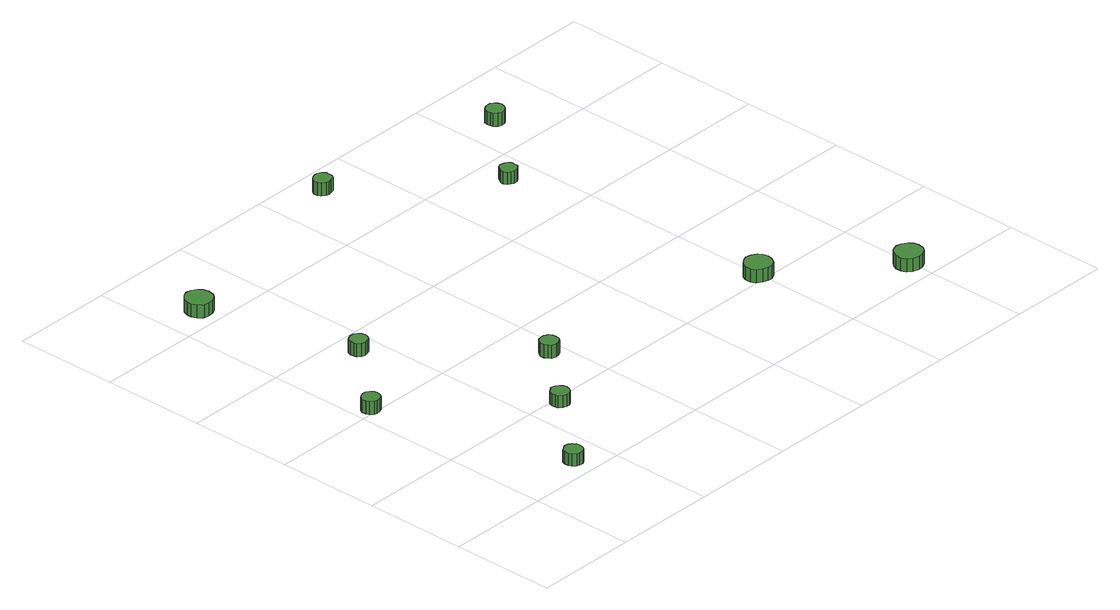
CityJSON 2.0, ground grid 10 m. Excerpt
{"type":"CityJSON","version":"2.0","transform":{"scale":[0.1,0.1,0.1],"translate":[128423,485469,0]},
"CityObjects":{
"tree1":{"type":"SolitaryVegetationObject","attributes":{"function":"something"},"geometry":[{"type":"MultiSurface","lod":"1","boundaries":[[[0,1,2,3,4,5,6,7,8,9,10,11,12,13,14]],[[15,16,17,18,19,20,21,22,23,24,25,26,27,28,29]],[[0,29,28,1]],[[1,28,27,2]],[[2,27,26,3]],[[3,26,25,4]],[[4,25,24,5]],[[5,24,23,6]],[[6,23,22,7]],[[7,22,21,8]],[[8,21,20,9]],[[9,20,19,10]],[[10,19,18,11]],[[11,18,17,12]],[[12,17,16,13]],[[13,16,15,14]],[[14,15,29,0]]]}]},
"tree2":{"type":"SolitaryVegetationObject","attributes":{"function":"something"},"geometry":[{"type":"MultiSurface","lod":"1","boundaries":[[[30,31,32,33,34,35,36,37,38,39,40,41,42,43,44]],[[45,46,47,48,49,50,51,52,53,54,55,56,57,58,59]],[[30,59,58,31]],[[31,58,57,32]],[[32,57,56,33]],[[33,56,55,34]],[[34,55,54,35]],[[35,54,53,36]],[[36,53,52,37]],[[37,52,51,38]],[[38,51,50,39]],[[39,50,49,40]],[[40,49,48,41]],[[41,48,47,42]],[[42,47,46,43]],[[43,46,45,44]],[[44,45,59,30]]]}]},
"tree3":{"type":"SolitaryVegetationObject","attributes":{"function":"something"},"geometry":[{"type":"MultiSurface","lod":"1","boundaries":[[[60,61,62,63,64,65,66,67,68,69,70,71,72,73,74]],[[75,76,77,78,79,80,81,82,83,84,85,86,87,88,89]],[[60,89,88,61]],[[61,88,87,62]],[[62,87,86,63]],[[63,86,85,64]],[[64,85,84,65]],[[65,84,83,66]],[[66,83,82,67]],[[67,82,81,68]],[[68,81,80,69]],[[69,80,79,70]],[[70,79,78,71]],[[71,78,77,72]],[[72,77,76,73]],[[73,76,75,74]],[[74,75,89,60]]]}]},
"tree4":{"type":"SolitaryVegetationObject","attributes":{"function":"something"},"geometry":[{"type":"MultiSurface","lod":"1","boundaries":[[[90,91,92,93,94,95,96,97,98,99,100,101,102,103,104]],[[105,106,107,108,109,110,111,112,113,114,115,116,117,118,119]],[[90,119,118,91]],[[91,118,117,92]],[[92,117,116,93]],[[93,116,115,94]],[[94,115,114,95]],[[95,114,113,96]],[[96,113,112,97]],[[97,112,111,98]],[[98,111,110,99]],[[99,110,109,100]],[[100,109,108,101]],[[101,108,107,102]],[[102,107,106,103]],[[103,106,105,104]],[[104,105,119,90]]]}]},
"tree5":{"type":"SolitaryVegetationObject","attributes":{"function":"something"},"geometry":[{"type":"MultiSurface","lod":"1","boundaries":[[[120,121,122,123,124,125,126,127,128,129,130,131,132,133,134]],[[135,136,137,138,139,140,141,142,143,144,145,146,147,148,149]],[[120,149,148,121]],[[121,148,147,122]],[[122,147,146,123]],[[123,146,145,124]],[[124,145,144,125]],[[125,144,143,126]],[[126,143,142,127]],[[127,142,141,128]],[[128,141,140,129]],[[129,140,139,130]],[[130,139,138,131]],[[131,138,137,132]],[[132,137,136,133]],[[133,136,135,134]],[[134,135,149,120]]]}]},
"tree6":{"type":"SolitaryVegetationObject","attributes":{"function":"something"},"geometry":[{"type":"MultiSurface","lod":"1","boundaries":[[[150,151,152,153,154,155,156,157,158,159,160,161,162,163,164]],[[165,166,167,168,169,170,171,172,173,174,175,176,177,178,179]],[[150,179,178,151]],[[151,178,177,152]],[[152,177,176,153]],[[153,176,175,154]],[[154,175,174,155]],[[155,174,173,156]],[[156,173,172,157]],[[157,172,171,158]],[[158,171,170,159]],[[159,170,169,160]],[[160,169,168,161]],[[161,168,167,162]],[[162,167,166,163]],[[163,166,165,164]],[[164,165,179,150]]]}]},
"tree7":{"type":"SolitaryVegetationObject","attributes":{"function":"something"},"geometry":[{"type":"MultiSurface","lod":"1","boundaries":[[[180,181,182,183,184,185,186,187,188,189,190,191,192,193,194]],[[195,196,197,198,199,200,201,202,203,204,205,206,207,208,209]],[[180,209,208,181]],[[181,208,207,182]],[[182,207,206,183]],[[183,206,205,184]],[[184,205,204,185]],[[185,204,203,186]],[[186,203,202,187]],[[187,202,201,188]],[[188,201,200,189]],[[189,200,199,190]],[[190,199,198,191]],[[191,198,197,192]],[[192,197,196,193]],[[193,196,195,194]],[[194,195,209,180]]]}]},
"tree8":{"type":"SolitaryVegetationObject","attributes":{"function":"something"},"geometry":[{"type":"MultiSurface","lod":"1","boundaries":[[[210,211,212,213,214,215,216,217,218,219,220,221,222,223,224]],[[225,226,227,228,229,230,231,232,233,234,235,236,237,238,239]],[[210,239,238,211]],[[211,238,237,212]],[[212,237,236,213]],[[213,236,235,214]],[[214,235,234,215]],[[215,234,233,216]],[[216,233,232,217]],[[217,232,231,218]],[[218,231,230,219]],[[219,230,229,220]],[[220,229,228,221]],[[221,228,227,222]],[[222,227,226,223]],[[223,226,225,224]],[[224,225,239,210]]]}]},
"tree9":{"type":"SolitaryVegetationObject","attributes":{"function":"something"},"geometry":[{"type":"MultiSurface","lod":"1","boundaries":[[[240,241,242,243,244,245,246,247,248,249,250,251,252,253,254]],[[255,256,257,258,259,260,261,262,263,264,265,266,267,268,269]],[[240,269,268,241]],[[241,268,267,242]],[[242,267,266,243]],[[243,266,265,244]],[[244,265,264,245]],[[245,264,263,246]],[[246,263,262,247]],[[247,262,261,248]],[[248,261,260,249]],[[249,260,259,250]],[[250,259,258,251]],[[251,258,257,252]],[[252,257,256,253]],[[253,256,255,254]],[[254,255,269,240]]]}]},
"tree10":{"type":"SolitaryVegetationObject","attributes":{"function":"something"},"geometry":[{"type":"MultiSurface","lod":"1","boundaries":[[[270,271,272,273,274,275,276,277,278,279,280,281,282,283,284]],[[285,286,287,288,289,290,291,292,293,294,295,296,297,298,299]],[[270,299,298,271]],[[271,298,297,272]],[[272,297,296,273]],[[273,296,295,274]],[[274,295,294,275]],[[275,294,293,276]],[[276,293,292,277]],[[277,292,291,278]],[[278,291,290,279]],[[279,290,289,280]],[[280,289,288,281]],[[281,288,287,282]],[[282,287,286,283]],[[283,286,285,284]],[[284,285,299,270]]]}]},
"tree11":{"type":"SolitaryVegetationObject","attributes":{"function":"something"},"geometry":[{"type":"MultiSurface","lod":"1","boundaries":[[[300,301,302,303,304,305,306,307,308,309,310,311,312,313,314]],[[315,316,317,318,319,320,321,322,323,324,325,326,327,328,329]],[[300,329,328,301]],[[301,328,327,302]],[[302,327,326,303]],[[303,326,325,304]],[[304,325,324,305]],[[305,324,323,306]],[[306,323,322,307]],[[307,322,321,308]],[[308,321,320,309]],[[309,320,319,310]],[[310,319,318,311]],[[311,318,317,312]],[[312,317,316,313]],[[313,316,315,314]],[[314,315,329,300]]]}]}
},
"vertices":[
[77,21,18],[76,24,18],[74,27,18],[71,29,18],[67,30,18],[64,28,18],[61,26,18],[60,23,18],[60,19,18],[61,16,18],[64,13,18],[67,12,18],[71,12,18],[74,14,18],[76,17,18],[76,17,6],[74,14,6],[71,12,6],[67,12,6],[64,13,6],[61,16,6],[60,19,6],[60,23,6],[61,26,6],[64,28,6],[67,30,6],[71,29,6],[74,27,6],[76,24,6],[77,21,6],
[25,206,18],[24,209,18],[22,212,18],[19,214,18],[15,214,18],[12,213,18],[9,211,18],[8,208,18],[8,204,18],[9,201,18],[12,198,18],[15,197,18],[19,198,18],[22,199,18],[24,202,18],[24,202,5],[22,199,5],[19,198,5],[15,197,5],[12,198,5],[9,201,5],[8,204,5],[8,208,5],[9,211,5],[12,213,5],[15,214,5],[19,214,5],[22,212,5],[24,209,5],[25,206,5],
[140,93,18],[139,96,18],[137,99,18],[134,101,18],[130,102,18],[127,100,18],[124,98,18],[123,95,18],[123,91,18],[124,88,18],[127,85,18],[130,84,18],[134,84,18],[137,86,18],[139,89,18],[139,89,6],[137,86,6],[134,84,6],[130,84,6],[127,85,6],[124,88,6],[123,91,6],[123,95,6],[124,98,6],[127,100,6],[130,102,6],[134,101,6],[137,99,6],[139,96,6],[140,93,6],
[88,277,18],[87,280,18],[85,283,18],[82,285,18],[78,285,18],[75,284,18],[72,282,18],[71,278,18],[71,275,18],[72,272,18],[75,269,18],[78,268,18],[82,269,18],[85,270,18],[87,273,18],[87,273,5],[85,270,5],[82,269,5],[78,268,5],[75,269,5],[72,272,5],[71,275,5],[71,278,5],[72,282,5],[75,284,5],[78,285,5],[82,285,5],[85,283,5],[87,280,5],[88,277,5],
[51,423,18],[50,428,18],[47,432,18],[42,435,18],[37,436,18],[32,434,18],[28,430,18],[26,425,18],[26,420,18],[28,415,18],[32,411,18],[37,410,18],[42,410,18],[47,413,18],[50,417,18],[50,417,5],[47,413,5],[42,410,5],[37,410,5],[32,411,5],[28,415,5],[26,420,5],[26,425,5],[28,430,5],[32,434,5],[37,436,5],[42,435,5],[47,432,5],[50,428,5],[51,423,5],
[193,154,19],[193,157,19],[191,160,19],[187,162,19],[184,162,19],[180,161,19],[178,159,19],[176,156,19],[176,152,19],[178,149,19],[180,146,19],[184,145,19],[187,145,19],[191,147,19],[193,150,19],[193,150,6],[191,147,6],[187,145,6],[184,145,6],[180,146,6],[178,149,6],[176,152,6],[176,156,6],[178,159,6],[180,161,6],[184,162,6],[187,162,6],[191,160,6],[193,157,6],[193,154,6],
[260,474,19],[260,477,19],[258,480,19],[254,482,19],[251,482,19],[248,481,19],[245,479,19],[243,476,19],[243,472,19],[245,469,19],[248,466,19],[251,465,19],[254,466,19],[258,467,19],[260,470,19],[260,470,6],[258,467,6],[254,466,6],[251,465,6],[248,466,6],[245,469,6],[243,472,6],[243,476,6],[245,479,6],[248,481,6],[251,482,6],[254,482,6],[258,480,6],[260,477,6],[260,474,6],
[410,106,20],[409,111,20],[406,115,20],[401,118,20],[396,119,20],[391,117,20],[386,113,20],[384,109,20],[384,103,20],[386,98,20],[391,95,20],[396,93,20],[401,93,20],[406,96,20],[409,101,20],[409,101,7],[406,96,7],[401,93,7],[396,93,7],[391,95,7],[386,98,7],[384,103,7],[384,109,7],[386,113,7],[391,117,7],[396,119,7],[401,118,7],[406,115,7],[409,111,7],[410,106,7],
[379,369,18],[379,372,18],[377,375,18],[374,376,18],[370,377,18],[367,376,18],[365,373,18],[363,370,18],[363,367,18],[365,364,18],[367,362,18],[370,361,18],[374,361,18],[377,363,18],[379,365,18],[379,365,6],[377,363,6],[374,361,6],[370,361,6],[367,362,6],[365,364,6],[363,367,6],[363,370,6],[365,373,6],[367,376,6],[370,377,6],[374,376,6],[377,375,6],[379,372,6],[379,369,6],
[507,21,22],[506,26,22],[503,30,22],[498,33,22],[493,34,22],[487,32,22],[483,28,22],[481,23,22],[481,18,22],[483,13,22],[487,10,22],[493,8,22],[498,8,22],[503,11,22],[506,15,22],[506,15,9],[503,11,9],[498,8,9],[493,8,9],[487,10,9],[483,13,9],[481,18,9],[481,23,9],[483,28,9],[487,32,9],[493,34,9],[498,33,9],[503,30,9],[506,26,9],[507,21,9],
[443,441,19],[442,444,19],[440,447,19],[437,449,19],[433,449,19],[430,448,19],[427,446,19],[426,442,19],[426,439,19],[427,436,19],[430,433,19],[433,432,19],[437,432,19],[440,434,19],[442,437,19],[442,437,6],[440,434,6],[437,432,6],[433,432,6],[430,433,6],[427,436,6],[426,439,6],[426,442,6],[427,446,6],[430,448,6],[433,449,6],[437,449,6],[440,447,6],[442,444,6],[443,441,6]
]}
